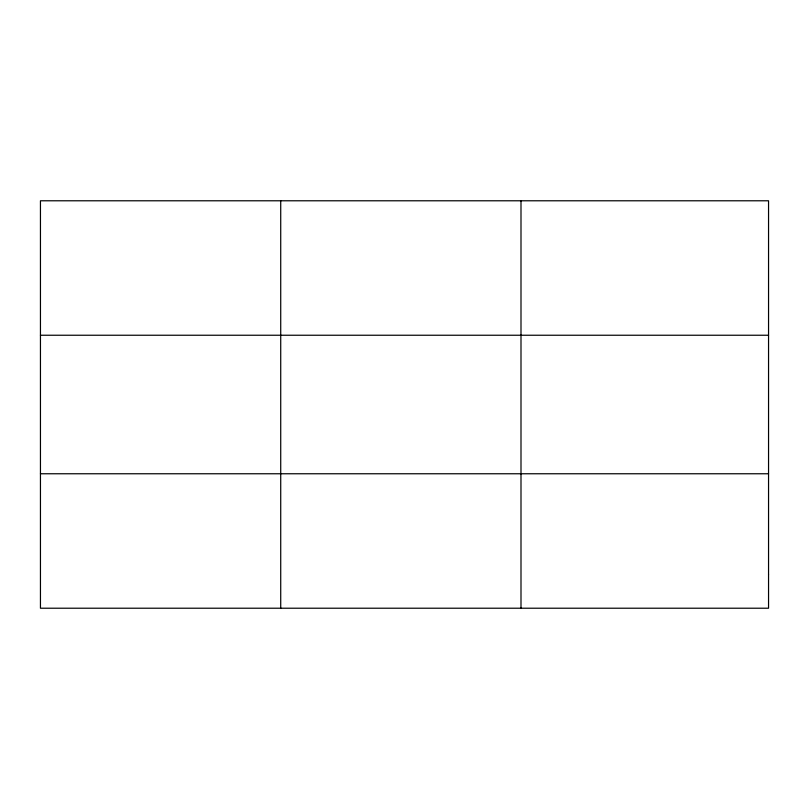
<?xml version="1.0" encoding="UTF-8"?>
<svg xmlns="http://www.w3.org/2000/svg" width="809" height="809" viewBox="0 0 809 809"><rect width="100%" height="100%" fill="white"/><g stroke="black" fill="none" stroke-linecap="round" stroke-linejoin="round"><path stroke-width="1.21" d="M280.723 608.216L280.723 200.784M520.996 608.216L520.996 200.784M40.45 335.239L768.55 335.239M40.45 473.761L768.55 473.761M768.55 574.602L768.55 608.216L40.45 608.216L40.45 200.784L768.55 200.784L768.55 574.602"/></g></svg>
